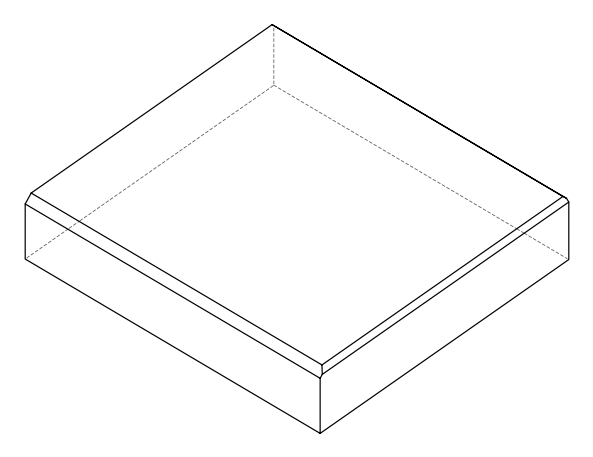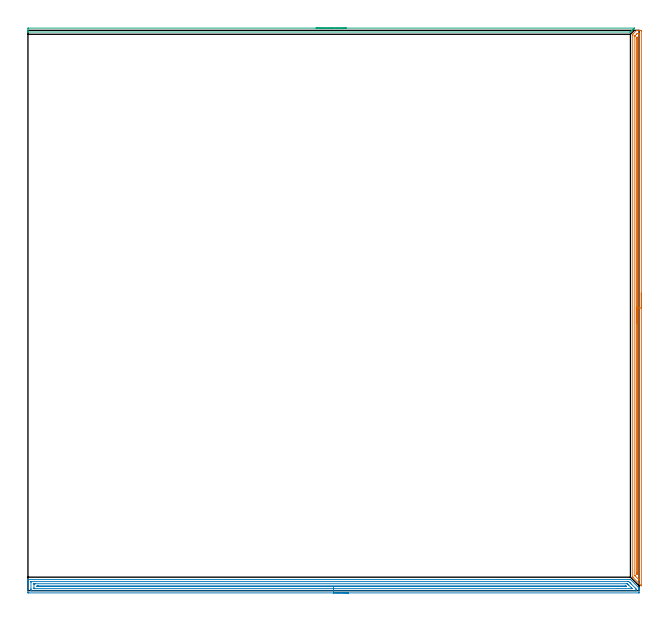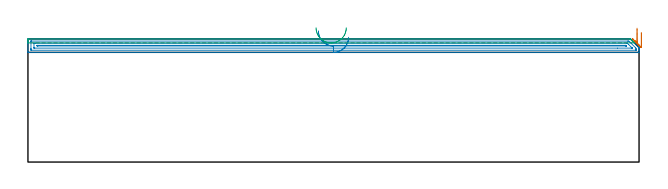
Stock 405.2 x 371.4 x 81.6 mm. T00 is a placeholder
(PLAN: 3 operations, 0 tool changes, 25.3 min)
(1 AREA_MILL | FG_CHAMFER_SURFACE | UGT0205_001 | 8.89 min | 6028 mm3)
(2 AREA_MILL_1 | FG_CHAMFER_SURFACE_1 | UGT0205_001 | 13.07 min | 15935 mm3)
(3 AREA_MILL_2 | FG_CHAMFER_SURFACE_2 | UGT0205_001 | 3.36 min | 1344 mm3)
(TOOL UGT0205_001 | Chamfer Mill 20 x 3 x 45 deg. | D20 FL50 Z2)
(OP 1 AREA_MILL)
G17 G21 G94 G90
T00 M6
G54
G17 G0 G90 X406.6 Y197.3 S1061 M3
G43 Z91.6 H0
Z85.9
G94 G1 Y197.262 Z85.028 F250.
Y197.148 Z84.164
Y196.959 Z83.312
Y196.697 Z82.48
Y196.363 Z81.674
Y195.96 Z80.9
Y195.492 Z80.164
Y194.96 Z79.472
Y194.371 Z78.829
Y193.728 Z78.24
Y193.036 Z77.708
Y192.3 Z77.24
Y191.526 Z76.837
Y190.72 Z76.503
Y189.888 Z76.241
Y189.036 Z76.052
Y188.172 Z75.938
Y187.3 Z75.9
Y3.287
X406.596 Y3.216 Z75.902
X406.595 Y3.214 Z75.903
X406.583 Y3.216 Z75.915
X406.285 Y3.514 Z76.213
X401.025 Y8.776 Z81.475
X400.904 Y8.905 Z81.59
X400.9 Y9.169 Z81.6
Y368.11
X400.902 Y368.795 Z81.588
X401.063 Y368.963 Z81.437
X403.345 Y371.245 Z79.155
X403.379 Y371.28 Z79.119
X403.498 Y371.39 Z78.994
X403.576 Y371.399 Z78.916
X403.622 Y371.4 Z78.871
X403.964 Z78.535
X405.42 Z77.076
X405.983 Z76.513
X406.313 Z76.184
X406.591 Y371.398 Z75.905
X406.6 Y370.927 Z75.9
Y187.3
X405.186 Z77.314
Y7.288
X405.184 Y7.192 Z77.316
X405.182 Y7.128 Z77.318
X405.179 Y7.089 Z77.321
X405.167 Y7.094 Z77.333
X405.09 Y7.166 Z77.41
X404.867 Y7.383 Z77.633
X402.41 Y9.84 Z80.09
X402.356 Y9.898 Z80.144
X402.331 Y9.928 Z80.169
X402.321 Y9.943 Z80.179
X402.319 Y9.967 Z80.181
X402.316 Y10.062 Z80.184
X402.315 Y10.157 Z80.185
Y367.408
X402.318 Y367.6 Z80.182
X402.321 Y367.726 Z80.179
X402.329 Y367.768 Z80.171
X402.342 Y367.784 Z80.158
X402.41 Y367.858 Z80.09
X402.535 Y367.985 Z79.965
X402.659 Y368.11 Z79.841
X403.303 Y368.754 Z79.197
X403.552 Y369.003 Z78.948
X403.876 Y369.323 Z78.624
X403.922 Y369.366 Z78.578
X403.951 Y369.389 Z78.549
X403.998 Y369.392 Z78.502
X404.197 Y369.396 Z78.303
X404.693 Y369.399 Z77.807
X405.09 Y369.396 Z77.41
X405.146 Y369.394 Z77.354
X405.175 Y369.391 Z77.325
X405.179 Y369.29 Z77.321
X405.184 Y369.098 Z77.316
X405.185 Y369.003 Z77.315
X405.186 Y368.907 Z77.314
Y187.3
X403.772 Z78.728
X403.771 Y11.38 Z78.729
X403.766 Y10.955 Z78.734
X403.765 Y10.946 Z78.735
X403.753 Y10.955 Z78.747
X403.735 Y10.987 Z78.765
X403.734 Y11.013 Z78.766
X403.73 Y11.421 Z78.77
X403.728 Y11.848 Z78.772
X403.729 Y366.367 Z78.771
X403.732 Y366.583 Z78.768
X403.736 Y366.687 Z78.765
X403.74 Y366.729 Z78.76
X403.766 Y366.755 Z78.734
X403.767 Y366.754 Z78.733
X403.769 Y366.751 Z78.731
X403.771 Y366.324 Z78.729
X403.772 Y365.899 Z78.728
Y187.3
Y186.428 Z78.767
Y185.564 Z78.88
Y184.712 Z79.069
Y183.88 Z79.332
Y183.074 Z79.665
Y182.3 Z80.068
Y181.564 Z80.537
Y180.872 Z81.068
Y180.229 Z81.657
Y179.64 Z82.301
Y179.108 Z82.993
Y178.64 Z83.728
Y178.237 Z84.502
Y177.903 Z85.308
Y177.641 Z86.14
Y177.452 Z86.992
Y177.338 Z87.857
Y177.3 Z88.728
G0 Z91.6
M5
M2
(OP 2 AREA_MILL_1)
G17 G21 G94 G90
T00 M6
G54
G17 G0 G90 X212.55 Y-1.5 S1061 M3
G43 Z91.6 H0
Z82.7
G94 G1 X212.512 Z81.828 F250.
X212.398 Z80.964
X212.209 Z80.112
X211.947 Z79.28
X211.613 Z78.474
X211.21 Z77.7
X210.742 Z76.964
X210.21 Z76.272
X209.621 Z75.629
X208.978 Z75.04
X208.286 Z74.508
X207.55 Z74.04
X206.776 Z73.637
X205.97 Z73.303
X205.138 Z73.041
X204.286 Z72.852
X203.422 Z72.738
X202.55 Z72.7
X0.62 Y-1.499 Z72.701
X0.144 Y-1.495 Z72.703
X0.009 Y-1.492 Z72.706
X0. Y-1.024 Z73.173
Y4.275 Z78.469
Y4.815 Z79.012
Y5.158 Z79.354
Y5.699 Z79.895
Y6.041 Z80.236
Y7.031 Z81.231
X0.008 Y7.387 Z81.578
X0.009 Y7.397 Z81.588
X0.173 Y7.4 Z81.6
X399.119
X399.396 Y7.397 Z81.586
X399.425 Y7.377 Z81.573
X404.588 Y2.214 Z76.41
X404.69 Y2.11 Z76.31
X404.778 Y2.022 Z76.222
X404.882 Y1.92 Z76.116
X404.981 Y1.819 Z76.019
X405.076 Y1.721 Z75.921
X405.097 Y1.692 Z75.89
X405.099 Y1.625 Z75.823
X405.1 Y1.589 Z75.788
Y1.336 Z75.535
Y0.544 Z74.744
Y-0.141 Z74.055
Y-1.366 Z72.831
X405.097 Y-1.491 Z72.705
X404.686 Y-1.5 Z72.7
X202.55
Y-0.086 Z74.114
X2.407 Y-0.085 Z74.115
X2.35
X2.022 Y-0.079 Z74.121
X2.01 Y0.027 Z74.227
X2.003 Y0.258 Z74.458
X2.001 Y0.742 Z74.942
X2. Y1.144 Z75.344
X2.001 Y5.559 Z79.759
X2.009 Y5.962 Z80.162
X2.011 Y5.98 Z80.18
X2.016 Y5.982 Z80.182
X2.041 Y5.984 Z80.184
X2.093 Y5.985 Z80.185
X2.198 Y5.986 Z80.186
X397.388
X398.225 Y5.98 Z80.18
X398.289 Y5.979 Z80.179
X399.119 Y5.227 Z79.427
X399.19 Y5.158 Z79.358
X400.012 Y4.338 Z78.538
X402.724 Y1.625 Z75.825
X403.09 Y1.233 Z75.433
X403.095 Y0.742 Z74.942
X403.098 Y0.342 Z74.542
X403.091 Y-0.062 Z74.138
X403.089 Y-0.08 Z74.12
X403.084 Y-0.082 Z74.118
X403.059 Y-0.084 Z74.116
X403.007 Y-0.085 Z74.115
X402.902 Y-0.086 Z74.114
X202.55
Y1.328 Z75.528
X4.494 Y1.329 Z75.529
X4.194 Y1.33 Z75.53
X4.094 Y1.332 Z75.532
X4.023 Y1.335 Z75.535
X4.01 Y1.434 Z75.634
X4.005 Y1.625 Z75.825
X4.001 Y1.816 Z76.016
Y4.275 Z78.475
X4.003 Y4.464 Z78.664
X4.01 Y4.53 Z78.73
X4.015 Y4.565 Z78.765
X4.045 Y4.566 Z78.766
X4.194 Y4.569 Z78.769
X4.788 Y4.571 Z78.771
X5.088
X397.032
X397.182 Y4.57 Z78.77
X397.256 Y4.567 Z78.767
X397.291 Y4.565 Z78.765
X397.332 Y4.542 Z78.742
X397.614 Y4.275 Z78.475
X398.225 Y3.674 Z77.874
X400.012 Y1.888 Z76.088
X400.273 Y1.625 Z75.825
X400.526 Y1.365 Z75.565
X400.551 Y1.337 Z75.537
X400.543 Y1.335 Z75.535
X400.493 Y1.332 Z75.532
X400.413 Y1.329 Z75.529
X390.756 Y1.328 Z75.528
X202.55
Y2.743 Z76.943
X6.637 Y2.744 Z76.944
X6.218 Y2.747 Z76.947
X6.018 Y2.75 Z76.95
X6.01 Y2.95 Z77.15
X6.018 Y3.15 Z77.35
X6.221 Y3.154 Z77.354
X6.455 Y3.156 Z77.356
X6.875 Y3.157 Z77.357
X395.952
X396.195 Y3.155 Z77.355
X396.255 Y3.153 Z77.353
X396.281 Y3.151 Z77.351
X396.327 Y3.112 Z77.312
X396.438 Y3.01 Z77.21
X396.665 Y2.781 Z76.981
X396.687 Y2.755 Z76.955
X396.689 Y2.749 Z76.949
X396.682 Y2.747 Z76.947
X396.602 Y2.745 Z76.945
X396.438 Y2.743 Z76.943
X396.201
X202.55
X201.678 Z76.981
X200.814 Z77.095
X199.962 Z77.283
X199.13 Z77.546
X198.324 Z77.88
X197.55 Z78.282
X196.814 Z78.751
X196.122 Z79.282
X195.479 Z79.872
X194.89 Z80.515
X194.358 Z81.207
X193.89 Z81.943
X193.487 Z82.717
X193.153 Z83.522
X192.891 Z84.354
X192.702 Z85.206
X192.588 Z86.071
X192.55 Z86.943
G0 Z91.6
M5
M2
(OP 3 AREA_MILL_2)
G17 G21 G94 G90
T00 M6
G54
G17 G0 G90 X191. Y372.9 S1061 M3
G43 Z91.6 H0
Z89.
G94 G1 X191.038 Z88.128 F250.
X191.152 Z87.264
X191.341 Z86.412
X191.603 Z85.58
X191.937 Z84.774
X192.34 Z84.
X192.808 Z83.264
X193.34 Z82.572
X193.929 Z81.929
X194.572 Z81.34
X195.264 Z80.808
X196. Z80.34
X196.774 Z79.937
X197.58 Z79.603
X198.412 Z79.341
X199.264 Z79.152
X200.128 Z79.038
X201. Z79.
X401.987
X401.989 Y372.896 Z79.003
X401.987 Y372.888 Z79.011
X401.58 Y372.479 Z79.418
X401.392 Y372.292 Z79.608
X401.272 Y372.172 Z79.728
X401.141 Y372.04 Z79.858
X401.095 Y371.994 Z79.904
X400.426 Y371.326 Z80.574
X400.262 Y371.16 Z80.736
X400.202 Y371.101 Z80.797
X399.604 Y370.504 Z81.396
X399.395 Y370.302 Z81.588
X398.715 Y370.3 Z81.6
X0.161
X0.01 Y370.306 Z81.593
X0. Y370.604 Z81.295
Y370.964 Z80.935
Y371.6 Z80.295
Y372.797 Z79.1
X0.003 Y372.891 Z79.005
X0.375 Y372.9 Z79.
X201.
X201.872 Z79.038
X202.736 Z79.152
X203.588 Z79.341
X204.42 Z79.603
X205.226 Z79.937
X206. Z80.34
X206.736 Z80.808
X207.428 Z81.34
X208.071 Z81.929
X208.66 Z82.572
X209.192 Z83.264
X209.66 Z84.
X210.063 Z84.774
X210.397 Z85.58
X210.659 Z86.412
X210.848 Z87.264
X210.962 Z88.128
X211. Z89.
G0 Z91.6
M5
M2
